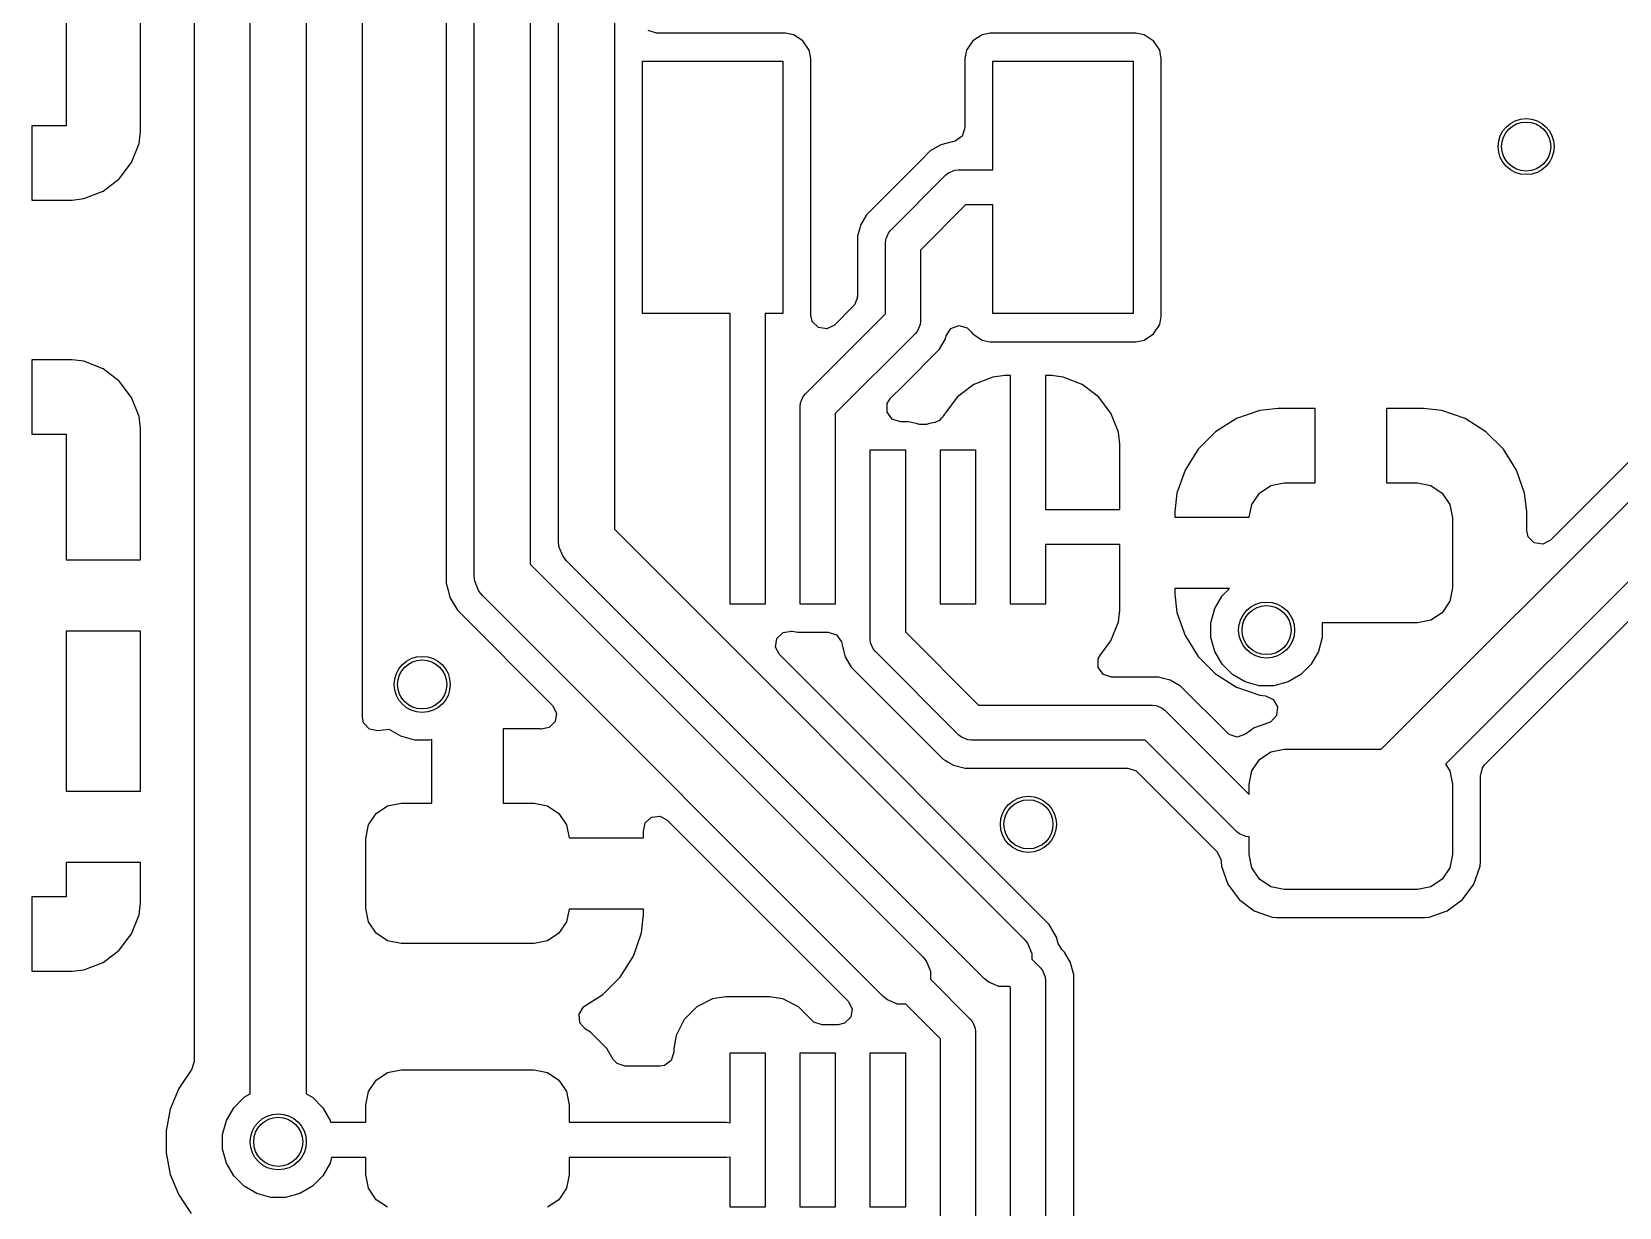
# Model space of a CAD drawing. Extents: x 3.9 to 7.48, y -4.89 to -2.91.
# Drawn here: x 5.244 to 5.6898, y -4.6303 to -4.3003 of the extents above; entities that cross this region are included whole.
import ezdxf

# ---------------------------------------------------------------- set-up
doc = ezdxf.new("R2010")
doc.units = 0
doc.header["$MEASUREMENT"] = 0
doc.layers.add('BLACK', color=7, linetype='CONTINUOUS')

msp = doc.modelspace()

# ---------------------------------------------------------------- linework, layer by layer
at = {"layer": 'BLACK', "linetype": 'CONTINUOUS'}
for p, q in [((5.30537, -4.59844), (5.30537, -4.109)), ((5.32112, -4.11227), (5.32112, -4.59844)), ((5.2896, -4.15949), (5.2896, -4.58942)), ((5.33688, -4.49269), (5.33688, -4.17451)), ((5.36039, -4.25113), (5.36039, -4.45092)), ((5.36828, -4.453), (5.36828, -4.25321)), ((5.38403, -4.25647), (5.38403, -4.44974)), ((5.25371, -4.26185), (5.25371, -4.32665)), ((5.27458, -4.32828), (5.27458, -4.26185)), ((5.3919, -4.44321), (5.3919, -4.27959)), ((5.40765, -4.28285), (5.40765, -4.43995)), ((5.41944, -4.30065), (5.41715, -4.2999)), ((5.45567, -4.30065), (5.41944, -4.30065)), ((5.45798, -4.3011), (5.45567, -4.30065)), ((5.45567, -4.30065), (5.45567, -4.30065)), ((5.45567, -4.30065), (5.45567, -4.30065)), ((5.46054, -4.30282), (5.45798, -4.3011)), ((5.45798, -4.3011), (5.45798, -4.3011)), ((5.45798, -4.3011), (5.45798, -4.3011)), ((5.45798, -4.3011), (5.45798, -4.3011)), ((5.51087, -4.3011), (5.50826, -4.30285)), ((5.51317, -4.30065), (5.51087, -4.3011)), ((5.51087, -4.3011), (5.51087, -4.3011)), ((5.5541, -4.30065), (5.51317, -4.30065)), ((5.51317, -4.30065), (5.51317, -4.30065)), ((5.51317, -4.30065), (5.51317, -4.30065)), ((5.5564, -4.3011), (5.5541, -4.30065)), ((5.5541, -4.30065), (5.5541, -4.30065)), ((5.55897, -4.30282), (5.5564, -4.3011)), ((5.5564, -4.3011), (5.5564, -4.3011)), ((5.5564, -4.3011), (5.5564, -4.3011)), ((5.5564, -4.3011), (5.5564, -4.3011)), ((5.46059, -4.30285), (5.46054, -4.30282)), ((5.46233, -4.30546), (5.46059, -4.30285)), ((5.46259, -4.30674), (5.46233, -4.30546)), ((5.50651, -4.30546), (5.50606, -4.30776)), ((5.50826, -4.30285), (5.50651, -4.30546)), ((5.50651, -4.30546), (5.50651, -4.30546)), ((5.50826, -4.30285), (5.50826, -4.30285)), ((5.55901, -4.30285), (5.55897, -4.30282)), ((5.56076, -4.30546), (5.55901, -4.30285)), ((5.56101, -4.30674), (5.56076, -4.30546)), ((5.41553, -4.37941), (5.41553, -4.30854)), ((5.41553, -4.30854), (5.4549, -4.30854)), ((5.4549, -4.30854), (5.4549, -4.37941)), ((5.46279, -4.30776), (5.46259, -4.30674)), ((5.46279, -4.37987), (5.46279, -4.30776)), ((5.46279, -4.30776), (5.46279, -4.30776)), ((5.50606, -4.30776), (5.50606, -4.30776)), ((5.50606, -4.30776), (5.50606, -4.32728)), ((5.51395, -4.33905), (5.51395, -4.30854)), ((5.51395, -4.30854), (5.55332, -4.30854)), ((5.55332, -4.30854), (5.55332, -4.37941)), ((5.5612, -4.30771), (5.56101, -4.30674)), ((5.56121, -4.30776), (5.5612, -4.30771)), ((5.56121, -4.38018), (5.56121, -4.30776)), ((5.25371, -4.32665), (5.24403, -4.32665)), ((5.24403, -4.32665), (5.24403, -4.34752)), ((5.27418, -4.33164), (5.27458, -4.32828)), ((5.27458, -4.32828), (5.27458, -4.32828)), ((5.50606, -4.32728), (5.50531, -4.32957)), ((5.27207, -4.33697), (5.27418, -4.33164)), ((5.49927, -4.33203), (5.49635, -4.33372)), ((5.50253, -4.33116), (5.49927, -4.33203)), ((5.50267, -4.33114), (5.50253, -4.33116)), ((5.50336, -4.33098), (5.50267, -4.33114)), ((5.50531, -4.32957), (5.50336, -4.33098)), ((5.26861, -4.34154), (5.27207, -4.33697)), ((5.49396, -4.3361), (5.47842, -4.35165)), ((5.49635, -4.33372), (5.49396, -4.3361)), ((5.49396, -4.3361), (5.49396, -4.3361)), ((5.49396, -4.3361), (5.49396, -4.3361)), ((5.49396, -4.3361), (5.49396, -4.3361)), ((5.26404, -4.34501), (5.26861, -4.34154)), ((5.26861, -4.34154), (5.26861, -4.34154)), ((5.4852, -4.35604), (5.50074, -4.34049)), ((5.50074, -4.34049), (5.50148, -4.33988)), ((5.50148, -4.33988), (5.50326, -4.33915)), ((5.50326, -4.33915), (5.50422, -4.33905)), ((5.50326, -4.33915), (5.50326, -4.33915)), ((5.50422, -4.33905), (5.51395, -4.33905)), ((5.2587, -4.34711), (5.26404, -4.34501)), ((5.24403, -4.34752), (5.24403, -4.34752)), ((5.24403, -4.34752), (5.25535, -4.34752)), ((5.25535, -4.34752), (5.2587, -4.34711)), ((5.25535, -4.34752), (5.25535, -4.34752)), ((5.50626, -4.34889), (5.4936, -4.36156)), ((5.51395, -4.34889), (5.50626, -4.34889)), ((5.51395, -4.37941), (5.51395, -4.34889)), ((5.47673, -4.35457), (5.47653, -4.35534)), ((5.47842, -4.35165), (5.47673, -4.35457)), ((5.47842, -4.35165), (5.47842, -4.35165)), ((5.47594, -4.35752), (5.47586, -4.35783)), ((5.47586, -4.35783), (5.47586, -4.37459)), ((5.47597, -4.35742), (5.47594, -4.35752)), ((5.47653, -4.35534), (5.47597, -4.35742)), ((5.48375, -4.35952), (5.48385, -4.35856)), ((5.48375, -4.37948), (5.48375, -4.35952)), ((5.48385, -4.35856), (5.48389, -4.35847)), ((5.48389, -4.35847), (5.48411, -4.35793)), ((5.48411, -4.35793), (5.48458, -4.35678)), ((5.48458, -4.35678), (5.4852, -4.35604)), ((5.48458, -4.35678), (5.48458, -4.35678)), ((5.4936, -4.36156), (5.4936, -4.38152)), ((5.47472, -4.37735), (5.46944, -4.38263)), ((5.47512, -4.37689), (5.47472, -4.37735)), ((5.4754, -4.37602), (5.47512, -4.37689)), ((5.47581, -4.3752), (5.4754, -4.37602)), ((5.47586, -4.37459), (5.47576, -4.37489)), ((5.47576, -4.37489), (5.47581, -4.3752)), ((5.44013, -4.37941), (5.41553, -4.37941)), ((5.44013, -4.41767), (5.44013, -4.37941)), ((5.4549, -4.37941), (5.44997, -4.37941)), ((5.44997, -4.37941), (5.44997, -4.41767)), ((5.46126, -4.40197), (5.48375, -4.37948)), ((5.46321, -4.38164), (5.46279, -4.37987)), ((5.46492, -4.38334), (5.46321, -4.38164)), ((5.4936, -4.38152), (5.4935, -4.38248)), ((5.55332, -4.37941), (5.51395, -4.37941)), ((5.56076, -4.38249), (5.56121, -4.38018)), ((5.62297, -4.50169), (5.7438, -4.38086)), ((5.73477, -4.37873), (5.67049, -4.44301)), ((5.4673, -4.38372), (5.46492, -4.38334)), ((5.46944, -4.38263), (5.4673, -4.38372)), ((5.49215, -4.385), (5.46966, -4.40749)), ((5.49277, -4.38425), (5.49215, -4.385)), ((5.4935, -4.38248), (5.49277, -4.38425)), ((5.49277, -4.38425), (5.49277, -4.38425)), ((5.49893, -4.38939), (5.50062, -4.38646)), ((5.50062, -4.38646), (5.50084, -4.38563)), ((5.50084, -4.38563), (5.50215, -4.38361)), ((5.50215, -4.38361), (5.5044, -4.38275)), ((5.5044, -4.38275), (5.50673, -4.38337)), ((5.50673, -4.38337), (5.50784, -4.38448)), ((5.50784, -4.38448), (5.50826, -4.3851)), ((5.50826, -4.3851), (5.51087, -4.38684)), ((5.5564, -4.38684), (5.55901, -4.3851)), ((5.55901, -4.3851), (5.56076, -4.38249)), ((5.48859, -4.39973), (5.49893, -4.38939)), ((5.51087, -4.38684), (5.51262, -4.38719)), ((5.51262, -4.38719), (5.51317, -4.3873)), ((5.51317, -4.3873), (5.51317, -4.3873)), ((5.51317, -4.3873), (5.51317, -4.3873)), ((5.51317, -4.3873), (5.51317, -4.3873)), ((5.51317, -4.3873), (5.5541, -4.3873)), ((5.5541, -4.3873), (5.5564, -4.38684)), ((5.5541, -4.3873), (5.5541, -4.3873)), ((5.75724, -4.38969), (5.641, -4.50594)), ((5.25535, -4.3924), (5.24403, -4.3924)), ((5.24403, -4.3924), (5.24403, -4.3924)), ((5.24403, -4.3924), (5.24403, -4.41326)), ((5.2587, -4.3928), (5.25535, -4.3924)), ((5.26404, -4.39491), (5.2587, -4.3928)), ((5.26861, -4.39837), (5.26404, -4.39491)), ((5.65197, -4.50613), (5.76429, -4.3938)), ((5.27207, -4.40294), (5.26861, -4.39837)), ((5.26861, -4.39837), (5.26861, -4.39837)), ((5.48519, -4.40313), (5.48859, -4.39973)), ((5.50855, -4.39932), (5.50398, -4.40278)), ((5.51388, -4.39721), (5.50855, -4.39932)), ((5.51724, -4.39681), (5.51388, -4.39721)), ((5.51887, -4.39681), (5.51724, -4.39681)), ((5.51887, -4.435), (5.51887, -4.39681)), ((5.51887, -4.39681), (5.51887, -4.39681)), ((5.53035, -4.39681), (5.52871, -4.39681)), ((5.52871, -4.39681), (5.52871, -4.39681)), ((5.52871, -4.39681), (5.52871, -4.43441)), ((5.5337, -4.39721), (5.53035, -4.39681)), ((5.53904, -4.39932), (5.5337, -4.39721)), ((5.54361, -4.40278), (5.53904, -4.39932)), ((5.27418, -4.40828), (5.27207, -4.40294)), ((5.45996, -4.40438), (5.46013, -4.40396)), ((5.46013, -4.40396), (5.46065, -4.40272)), ((5.46065, -4.40272), (5.46126, -4.40197)), ((5.46065, -4.40272), (5.46065, -4.40272)), ((5.48424, -4.40468), (5.48519, -4.40313)), ((5.50398, -4.40278), (5.50051, -4.40735)), ((5.50398, -4.40278), (5.50398, -4.40278)), ((5.54707, -4.40735), (5.54361, -4.40278)), ((5.54361, -4.40278), (5.54361, -4.40278)), ((5.27458, -4.41163), (5.27418, -4.40828)), ((5.45982, -4.40545), (5.45991, -4.40449)), ((5.45982, -4.41767), (5.45982, -4.40545)), ((5.45991, -4.40449), (5.45996, -4.40438)), ((5.46966, -4.40749), (5.46966, -4.41767)), ((5.48424, -4.40709), (5.48424, -4.40468)), ((5.48565, -4.40904), (5.48424, -4.40709)), ((5.49981, -4.4086), (5.49933, -4.4089)), ((5.50004, -4.40803), (5.49981, -4.4086)), ((5.50043, -4.40756), (5.50004, -4.40803)), ((5.50051, -4.40735), (5.50043, -4.40756)), ((5.54918, -4.41269), (5.54707, -4.40735)), ((5.58885, -4.4066), (5.58231, -4.40889)), ((5.594, -4.40602), (5.58885, -4.4066)), ((5.58885, -4.4066), (5.58885, -4.4066)), ((5.60442, -4.40602), (5.594, -4.40602)), ((5.60442, -4.42689), (5.60442, -4.40602)), ((5.60442, -4.40602), (5.60442, -4.40602)), ((5.63485, -4.40602), (5.62442, -4.40602)), ((5.62442, -4.40602), (5.62442, -4.40602)), ((5.62442, -4.40602), (5.62442, -4.42689)), ((5.64, -4.4066), (5.63485, -4.40602)), ((5.64653, -4.40889), (5.64, -4.4066)), ((5.64, -4.4066), (5.64, -4.4066)), ((5.27458, -4.44854), (5.27458, -4.41163)), ((5.27458, -4.41163), (5.27458, -4.41163)), ((5.48794, -4.40978), (5.48565, -4.40904)), ((5.49012, -4.40978), (5.48794, -4.40978)), ((5.49242, -4.41024), (5.49012, -4.40978)), ((5.49012, -4.40978), (5.49012, -4.40978)), ((5.49277, -4.41038), (5.49242, -4.41024)), ((5.49283, -4.4104), (5.49277, -4.41038)), ((5.49284, -4.41041), (5.49283, -4.4104)), ((5.49286, -4.41041), (5.49284, -4.41041)), ((5.49336, -4.41057), (5.49286, -4.41041)), ((5.4943, -4.4105), (5.49336, -4.41057)), ((5.49524, -4.41056), (5.4943, -4.4105)), ((5.49588, -4.41039), (5.49524, -4.41056)), ((5.49611, -4.41024), (5.49588, -4.41039)), ((5.49767, -4.40993), (5.49611, -4.41024)), ((5.49778, -4.4099), (5.49767, -4.40993)), ((5.4989, -4.40941), (5.49778, -4.4099)), ((5.49933, -4.4089), (5.4989, -4.40941)), ((5.54958, -4.41604), (5.54918, -4.41269)), ((5.57645, -4.41257), (5.57156, -4.41746)), ((5.58231, -4.40889), (5.57645, -4.41257)), ((5.65239, -4.41257), (5.64653, -4.40889)), ((5.65728, -4.41746), (5.65239, -4.41257)), ((5.65239, -4.41257), (5.65239, -4.41257)), ((5.24403, -4.41326), (5.25371, -4.41326)), ((5.25371, -4.41326), (5.25371, -4.44854)), ((5.44013, -4.46098), (5.44013, -4.41767)), ((5.44997, -4.41767), (5.44997, -4.46098)), ((5.45982, -4.46098), (5.45982, -4.41767)), ((5.46966, -4.41767), (5.46966, -4.46098)), ((5.4795, -4.46098), (5.4795, -4.41767)), ((5.4795, -4.41767), (5.48934, -4.41767)), ((5.48934, -4.41767), (5.48934, -4.43933)), ((5.49919, -4.46098), (5.49919, -4.41767)), ((5.49919, -4.41767), (5.50903, -4.41767)), ((5.50903, -4.41767), (5.50903, -4.46098)), ((5.54958, -4.43441), (5.54958, -4.41604)), ((5.54958, -4.41604), (5.54958, -4.41604)), ((5.57156, -4.41746), (5.56788, -4.42332)), ((5.66097, -4.42332), (5.65728, -4.41746)), ((5.56788, -4.42332), (5.56559, -4.42985)), ((5.66325, -4.42985), (5.66097, -4.42332)), ((5.56559, -4.42985), (5.56501, -4.435)), ((5.56559, -4.42985), (5.56559, -4.42985)), ((5.58663, -4.43296), (5.58876, -4.42977)), ((5.58876, -4.42977), (5.59196, -4.42764)), ((5.59196, -4.42764), (5.59572, -4.42689)), ((5.59572, -4.42689), (5.60442, -4.42689)), ((5.62442, -4.42689), (5.63312, -4.42689)), ((5.63312, -4.42689), (5.63689, -4.42764)), ((5.63689, -4.42764), (5.64008, -4.42977)), ((5.64008, -4.42977), (5.64222, -4.43296)), ((5.66383, -4.435), (5.66325, -4.42985)), ((5.66325, -4.42985), (5.66325, -4.42985)), ((5.51887, -4.46098), (5.51887, -4.435)), ((5.52871, -4.43441), (5.54958, -4.43441)), ((5.54958, -4.43441), (5.54958, -4.43441)), ((5.56501, -4.435), (5.56501, -4.43657)), ((5.58591, -4.43657), (5.58663, -4.43296)), ((5.64222, -4.43296), (5.64297, -4.43673)), ((5.66383, -4.44026), (5.66383, -4.435)), ((5.66383, -4.435), (5.66383, -4.435)), ((5.40765, -4.43995), (5.52269, -4.55499)), ((5.48934, -4.43933), (5.48934, -4.46879)), ((5.56501, -4.43657), (5.56501, -4.43657)), ((5.56501, -4.43657), (5.58591, -4.43657)), ((5.64297, -4.43673), (5.64297, -4.45641)), ((5.39205, -4.44475), (5.3919, -4.44321)), ((5.54958, -4.44425), (5.52871, -4.44425)), ((5.52871, -4.44425), (5.52871, -4.46098)), ((5.54958, -4.46261), (5.54958, -4.44425)), ((5.54958, -4.44425), (5.54958, -4.44425)), ((5.66426, -4.44203), (5.66383, -4.44026)), ((5.66596, -4.44373), (5.66426, -4.44203)), ((5.66834, -4.44411), (5.66596, -4.44373)), ((5.67049, -4.44301), (5.66834, -4.44411)), ((5.25371, -4.44854), (5.27458, -4.44854)), ((5.27458, -4.44854), (5.27458, -4.44854)), ((5.39323, -4.44759), (5.39205, -4.44475)), ((5.39421, -4.44878), (5.39323, -4.44759)), ((5.51156, -4.56613), (5.39421, -4.44878)), ((5.36039, -4.45092), (5.36039, -4.45507)), ((5.36843, -4.45453), (5.36828, -4.453)), ((5.38403, -4.44974), (5.49424, -4.55995)), ((5.36039, -4.45507), (5.36102, -4.45743)), ((5.36102, -4.45743), (5.36146, -4.45908)), ((5.36961, -4.45737), (5.36843, -4.45453)), ((5.37059, -4.45856), (5.36961, -4.45737)), ((5.58038, -4.45657), (5.56501, -4.45657)), ((5.56501, -4.45657), (5.56501, -4.45657)), ((5.56501, -4.45657), (5.56501, -4.45814)), ((5.57829, -4.45866), (5.58038, -4.45657)), ((5.64297, -4.45641), (5.64222, -4.46018)), ((5.36146, -4.45908), (5.36354, -4.46268)), ((5.48311, -4.57108), (5.37059, -4.45856)), ((5.44997, -4.46098), (5.44013, -4.46098)), ((5.46966, -4.46098), (5.45982, -4.46098)), ((5.4795, -4.47082), (5.4795, -4.46098)), ((5.50903, -4.46098), (5.49919, -4.46098)), ((5.52871, -4.46098), (5.51887, -4.46098)), ((5.56501, -4.45814), (5.56559, -4.46329)), ((5.57517, -4.4662), (5.57624, -4.46222)), ((5.57624, -4.46222), (5.57829, -4.45866)), ((5.64222, -4.46018), (5.64008, -4.46337)), ((5.36354, -4.46268), (5.36354, -4.46268)), ((5.36354, -4.46268), (5.36354, -4.46268)), ((5.36354, -4.46268), (5.39028, -4.48942)), ((5.54707, -4.4713), (5.54918, -4.46597)), ((5.54918, -4.46597), (5.54958, -4.46262)), ((5.54958, -4.46262), (5.54958, -4.46261)), ((5.56559, -4.46329), (5.56559, -4.46329)), ((5.56559, -4.46329), (5.56788, -4.46982)), ((5.57517, -4.47031), (5.57517, -4.4662)), ((5.63312, -4.46626), (5.6064, -4.46626)), ((5.6064, -4.46626), (5.6064, -4.47031)), ((5.63689, -4.46551), (5.63312, -4.46626)), ((5.64008, -4.46337), (5.63689, -4.46551)), ((5.27458, -4.46854), (5.25371, -4.46854)), ((5.25371, -4.46854), (5.25371, -4.50382)), ((5.27458, -4.5135), (5.27458, -4.46854)), ((5.27458, -4.46854), (5.27458, -4.46854)), ((5.45292, -4.47301), (5.4533, -4.47063)), ((5.4533, -4.47063), (5.455, -4.46893)), ((5.455, -4.46893), (5.45738, -4.46855)), ((5.45738, -4.46855), (5.45753, -4.46858)), ((5.45753, -4.46858), (5.4581, -4.46869)), ((5.4581, -4.46869), (5.45904, -4.46888)), ((5.45904, -4.46888), (5.45904, -4.46888)), ((5.45904, -4.46888), (5.45904, -4.46888)), ((5.45904, -4.46888), (5.45904, -4.46888)), ((5.45904, -4.46888), (5.46771, -4.46888)), ((5.46771, -4.46888), (5.47, -4.46962)), ((5.47, -4.46962), (5.47142, -4.47157)), ((5.4796, -4.47178), (5.4795, -4.47082)), ((5.48934, -4.46879), (5.50988, -4.48933)), ((5.56788, -4.46982), (5.57156, -4.47568)), ((5.57624, -4.47428), (5.57517, -4.47031)), ((5.6064, -4.47031), (5.60533, -4.47428)), ((5.45402, -4.47515), (5.45292, -4.47301)), ((5.52974, -4.55088), (5.45402, -4.47515)), ((5.47142, -4.47157), (5.47158, -4.47226)), ((5.47158, -4.47226), (5.47161, -4.47251)), ((5.47161, -4.47251), (5.47248, -4.47577)), ((5.47968, -4.47199), (5.4796, -4.47178)), ((5.4796, -4.47178), (5.4796, -4.47178)), ((5.48033, -4.47356), (5.47968, -4.47199)), ((5.48094, -4.4743), (5.48033, -4.47356)), ((5.48033, -4.47356), (5.48033, -4.47356)), ((5.50437, -4.49773), (5.48094, -4.4743)), ((5.54353, -4.47633), (5.54413, -4.47518)), ((5.54413, -4.47518), (5.54707, -4.4713)), ((5.57829, -4.47784), (5.57624, -4.47428)), ((5.60533, -4.47428), (5.60328, -4.47784)), ((5.47248, -4.47577), (5.47417, -4.47869)), ((5.47417, -4.47869), (5.47417, -4.47869)), ((5.47417, -4.47869), (5.47417, -4.47869)), ((5.47417, -4.47869), (5.49759, -4.50212)), ((5.54353, -4.47874), (5.54353, -4.47633)), ((5.54495, -4.48069), (5.54353, -4.47874)), ((5.57156, -4.47568), (5.57645, -4.48058)), ((5.5812, -4.48074), (5.57829, -4.47784)), ((5.60328, -4.47784), (5.60037, -4.48074)), ((5.54724, -4.48143), (5.54495, -4.48069)), ((5.56044, -4.48143), (5.54724, -4.48143)), ((5.56183, -4.48181), (5.56044, -4.48143)), ((5.56044, -4.48143), (5.56044, -4.48143)), ((5.5637, -4.48231), (5.56183, -4.48181)), ((5.56662, -4.48399), (5.5637, -4.48231)), ((5.5637, -4.48231), (5.5637, -4.48231)), ((5.57977, -4.49714), (5.56662, -4.48399)), ((5.56662, -4.48399), (5.56662, -4.48399)), ((5.57645, -4.48058), (5.57645, -4.48058)), ((5.57645, -4.48058), (5.58231, -4.48426)), ((5.58476, -4.4828), (5.5812, -4.48074)), ((5.58231, -4.48426), (5.58885, -4.48654)), ((5.58873, -4.48386), (5.58476, -4.4828)), ((5.59284, -4.48386), (5.58873, -4.48386)), ((5.59681, -4.4828), (5.59284, -4.48386)), ((5.60037, -4.48074), (5.59681, -4.4828)), ((5.58885, -4.48654), (5.58885, -4.48654)), ((5.58885, -4.48654), (5.59048, -4.48673)), ((5.59048, -4.48673), (5.59267, -4.48772)), ((5.59267, -4.48772), (5.59386, -4.48982)), ((5.33723, -4.4943), (5.33688, -4.49269)), ((5.39028, -4.48942), (5.39137, -4.49156)), ((5.39137, -4.49156), (5.39099, -4.49394)), ((5.50988, -4.48933), (5.55875, -4.48933)), ((5.55875, -4.48933), (5.55971, -4.48942)), ((5.55971, -4.48942), (5.55971, -4.48942)), ((5.55971, -4.48942), (5.56001, -4.48954)), ((5.56001, -4.48954), (5.56149, -4.49016)), ((5.56149, -4.49016), (5.56149, -4.49016)), ((5.56149, -4.49016), (5.56223, -4.49077)), ((5.56223, -4.49077), (5.58588, -4.51442)), ((5.59359, -4.49221), (5.59197, -4.49399)), ((5.59386, -4.48982), (5.59359, -4.49221)), ((5.33886, -4.49608), (5.33723, -4.4943)), ((5.34122, -4.49656), (5.33886, -4.49608)), ((5.34441, -4.4962), (5.34122, -4.49656)), ((5.34765, -4.49807), (5.34441, -4.4962)), ((5.38685, -4.49602), (5.37642, -4.49602)), ((5.37642, -4.49602), (5.37642, -4.49602)), ((5.37642, -4.49602), (5.37642, -4.51689)), ((5.38709, -4.49605), (5.38685, -4.49602)), ((5.38685, -4.49602), (5.38685, -4.49602)), ((5.38929, -4.49565), (5.38709, -4.49605)), ((5.39099, -4.49394), (5.38929, -4.49565)), ((5.50511, -4.49834), (5.50437, -4.49773)), ((5.58026, -4.49756), (5.57977, -4.49714)), ((5.58255, -4.49828), (5.58026, -4.49756)), ((5.58484, -4.49752), (5.58255, -4.49828)), ((5.58734, -4.49567), (5.58484, -4.49752)), ((5.59133, -4.49428), (5.58734, -4.49567)), ((5.59197, -4.49399), (5.59133, -4.49428)), ((5.35162, -4.49913), (5.34765, -4.49807)), ((5.35573, -4.49913), (5.35162, -4.49913)), ((5.35642, -4.49894), (5.35573, -4.49913)), ((5.35642, -4.51689), (5.35642, -4.49894)), ((5.49759, -4.50212), (5.49759, -4.50212)), ((5.49759, -4.50212), (5.49998, -4.5045)), ((5.50689, -4.49907), (5.50511, -4.49834)), ((5.50785, -4.49917), (5.50689, -4.49907)), ((5.55671, -4.49917), (5.50785, -4.49917)), ((5.5824, -4.52485), (5.55671, -4.49917)), ((5.59196, -4.50244), (5.59572, -4.50169)), ((5.59572, -4.50169), (5.62297, -4.50169)), ((5.25371, -4.50382), (5.25371, -4.5135)), ((5.49998, -4.5045), (5.5006, -4.50486)), ((5.5006, -4.50486), (5.50141, -4.50533)), ((5.50141, -4.50533), (5.50141, -4.50533)), ((5.50141, -4.50533), (5.5029, -4.50619)), ((5.5029, -4.50619), (5.50616, -4.50706)), ((5.58663, -4.50777), (5.58876, -4.50457)), ((5.58876, -4.50457), (5.59196, -4.50244)), ((5.641, -4.50594), (5.64222, -4.50777)), ((5.65137, -4.5069), (5.65197, -4.50613)), ((5.50616, -4.50706), (5.50616, -4.50706)), ((5.50616, -4.50706), (5.50616, -4.50706)), ((5.50616, -4.50706), (5.50977, -4.50706)), ((5.50977, -4.50706), (5.50977, -4.50706)), ((5.50977, -4.50706), (5.55183, -4.50706)), ((5.55183, -4.50706), (5.55412, -4.50781)), ((5.55412, -4.50781), (5.55458, -4.5082)), ((5.55458, -4.5082), (5.56526, -4.51888)), ((5.58588, -4.51153), (5.58663, -4.50777)), ((5.64222, -4.50777), (5.64297, -4.51153)), ((5.65085, -4.50925), (5.65137, -4.5069)), ((5.65086, -4.5094), (5.65085, -4.50925)), ((5.65086, -4.52912), (5.65086, -4.5094)), ((5.25371, -4.5135), (5.27458, -4.5135)), ((5.27458, -4.5135), (5.27458, -4.5135)), ((5.58588, -4.51442), (5.58588, -4.51153)), ((5.64297, -4.51153), (5.64297, -4.53122)), ((5.33863, -4.52296), (5.34076, -4.51977)), ((5.34076, -4.51977), (5.34396, -4.51764)), ((5.34396, -4.51764), (5.34772, -4.51689)), ((5.34772, -4.51689), (5.35642, -4.51689)), ((5.37642, -4.51689), (5.38512, -4.51689)), ((5.38512, -4.51689), (5.38889, -4.51764)), ((5.38889, -4.51764), (5.39208, -4.51977)), ((5.39208, -4.51977), (5.39422, -4.52296)), ((5.56526, -4.51888), (5.57562, -4.52924)), ((5.33788, -4.52673), (5.33863, -4.52296)), ((5.39422, -4.52296), (5.39493, -4.52657)), ((5.41581, -4.52477), (5.41629, -4.52241)), ((5.41629, -4.52241), (5.41807, -4.52078)), ((5.41807, -4.52078), (5.42046, -4.52051)), ((5.42046, -4.52051), (5.42243, -4.52158)), ((5.42243, -4.52158), (5.47328, -4.57242)), ((5.33788, -4.54641), (5.33788, -4.52673)), ((5.39493, -4.52657), (5.41583, -4.52657)), ((5.41583, -4.525), (5.41581, -4.52477)), ((5.41583, -4.52657), (5.41583, -4.525)), ((5.41583, -4.525), (5.41583, -4.525)), ((5.41583, -4.52657), (5.41583, -4.52657)), ((5.58315, -4.52547), (5.5824, -4.52485)), ((5.58492, -4.5262), (5.58315, -4.52547)), ((5.58588, -4.5263), (5.58492, -4.5262)), ((5.58492, -4.5262), (5.58492, -4.5262)), ((5.58588, -4.53122), (5.58588, -4.5263)), ((5.65086, -4.53335), (5.65086, -4.52912)), ((5.27458, -4.5335), (5.25371, -4.5335)), ((5.25371, -4.5335), (5.25371, -4.54319)), ((5.27458, -4.54482), (5.27458, -4.5335)), ((5.27458, -4.5335), (5.27458, -4.5335)), ((5.57562, -4.52924), (5.57562, -4.52924)), ((5.57562, -4.52924), (5.57684, -4.53046)), ((5.57684, -4.53046), (5.57794, -4.53261)), ((5.57794, -4.53261), (5.57799, -4.53322)), ((5.57799, -4.53322), (5.57799, -4.53335)), ((5.57799, -4.53335), (5.5781, -4.53455)), ((5.58663, -4.53498), (5.58588, -4.53122)), ((5.64297, -4.53122), (5.64222, -4.53498)), ((5.65075, -4.53455), (5.65086, -4.53335)), ((5.65086, -4.53335), (5.65086, -4.53335)), ((5.5781, -4.53455), (5.5781, -4.53455)), ((5.5781, -4.53455), (5.57986, -4.5396)), ((5.58876, -4.53818), (5.58663, -4.53498)), ((5.64222, -4.53498), (5.64008, -4.53818)), ((5.64898, -4.5396), (5.65075, -4.53455)), ((5.57986, -4.5396), (5.58304, -4.5439)), ((5.59196, -4.54031), (5.58876, -4.53818)), ((5.59572, -4.54106), (5.59196, -4.54031)), ((5.63312, -4.54106), (5.59572, -4.54106)), ((5.63689, -4.54031), (5.63312, -4.54106)), ((5.64008, -4.53818), (5.63689, -4.54031)), ((5.64581, -4.5439), (5.64898, -4.5396)), ((5.25371, -4.54319), (5.24403, -4.54319)), ((5.24403, -4.54319), (5.24403, -4.56405)), ((5.27418, -4.54817), (5.27458, -4.54482)), ((5.27458, -4.54482), (5.27458, -4.54482)), ((5.33863, -4.55018), (5.33788, -4.54641)), ((5.39493, -4.54657), (5.39422, -4.55018)), ((5.41583, -4.54657), (5.39493, -4.54657)), ((5.41583, -4.54814), (5.41583, -4.54657)), ((5.41583, -4.54657), (5.41583, -4.54657)), ((5.58304, -4.5439), (5.58304, -4.5439)), ((5.58304, -4.5439), (5.58304, -4.5439)), ((5.58304, -4.5439), (5.58304, -4.5439)), ((5.58304, -4.5439), (5.58304, -4.5439)), ((5.58304, -4.5439), (5.58734, -4.54708)), ((5.6415, -4.54708), (5.64581, -4.5439)), ((5.27207, -4.55351), (5.27418, -4.54817)), ((5.34076, -4.55337), (5.33863, -4.55018)), ((5.39422, -4.55018), (5.39208, -4.55337)), ((5.41525, -4.55329), (5.41583, -4.54814)), ((5.41583, -4.54814), (5.41583, -4.54814)), ((5.53182, -4.55447), (5.52974, -4.55088)), ((5.52974, -4.55088), (5.52974, -4.55088)), ((5.52974, -4.55088), (5.52974, -4.55088)), ((5.52974, -4.55088), (5.52974, -4.55088)), ((5.58734, -4.54708), (5.58734, -4.54708)), ((5.58734, -4.54708), (5.58734, -4.54708)), ((5.58734, -4.54708), (5.59239, -4.54884)), ((5.59239, -4.54884), (5.59359, -4.54895)), ((5.59359, -4.54895), (5.59359, -4.54895)), ((5.59359, -4.54895), (5.59359, -4.54895)), ((5.59359, -4.54895), (5.63526, -4.54895)), ((5.63526, -4.54895), (5.63646, -4.54884)), ((5.63526, -4.54895), (5.63526, -4.54895)), ((5.63646, -4.54884), (5.6415, -4.54708)), ((5.26861, -4.55808), (5.27207, -4.55351)), ((5.34396, -4.55551), (5.34076, -4.55337)), ((5.34772, -4.55626), (5.34396, -4.55551)), ((5.38889, -4.55551), (5.38512, -4.55626)), ((5.39208, -4.55337), (5.38889, -4.55551)), ((5.41297, -4.55982), (5.41525, -4.55329)), ((5.41525, -4.55329), (5.41525, -4.55329)), ((5.52269, -4.55499), (5.52367, -4.55618)), ((5.53229, -4.55622), (5.53182, -4.55447)), ((5.53182, -4.55447), (5.53182, -4.55447)), ((5.26404, -4.56155), (5.26861, -4.55808)), ((5.26861, -4.55808), (5.26861, -4.55808)), ((5.38512, -4.55626), (5.34772, -4.55626)), ((5.40928, -4.56568), (5.41297, -4.55982)), ((5.49424, -4.55995), (5.49522, -4.56114)), ((5.52367, -4.55618), (5.52485, -4.55902)), ((5.52485, -4.55902), (5.52485, -4.56069)), ((5.53329, -4.55797), (5.53229, -4.55622)), ((5.53405, -4.55872), (5.53329, -4.55797)), ((5.53568, -4.56155), (5.53405, -4.55872)), ((5.53405, -4.55872), (5.53405, -4.55872)), ((5.24403, -4.56405), (5.24403, -4.56405)), ((5.24403, -4.56405), (5.25535, -4.56405)), ((5.25535, -4.56405), (5.2587, -4.56365)), ((5.25535, -4.56405), (5.25535, -4.56405)), ((5.2587, -4.56365), (5.26404, -4.56155)), ((5.49522, -4.56114), (5.4964, -4.56398)), ((5.4964, -4.56398), (5.4964, -4.56628)), ((5.52485, -4.56069), (5.52727, -4.56311)), ((5.52727, -4.56311), (5.52788, -4.56386)), ((5.52788, -4.56386), (5.52788, -4.56386)), ((5.52788, -4.56386), (5.52862, -4.56563)), ((5.53573, -4.56165), (5.53568, -4.56155)), ((5.53648, -4.56443), (5.53573, -4.56165)), ((5.53661, -4.56491), (5.53648, -4.56443)), ((5.40439, -4.57058), (5.40928, -4.56568)), ((5.4964, -4.56628), (5.50759, -4.57747)), ((5.51275, -4.56711), (5.51156, -4.56613)), ((5.51559, -4.56828), (5.51275, -4.56711)), ((5.51852, -4.56828), (5.51559, -4.56828)), ((5.51887, -4.56863), (5.51852, -4.56828)), ((5.51887, -4.58697), (5.51887, -4.56863)), ((5.52862, -4.56563), (5.52871, -4.56659)), ((5.52871, -4.56659), (5.52871, -4.58697)), ((5.53661, -4.58619), (5.53661, -4.56491)), ((5.39897, -4.57404), (5.39948, -4.57366)), ((5.39948, -4.57366), (5.40439, -4.57058)), ((5.4352, -4.57178), (5.43075, -4.57405)), ((5.43889, -4.5712), (5.4352, -4.57178)), ((5.4352, -4.57178), (5.4352, -4.57178)), ((5.45122, -4.5712), (5.43889, -4.5712)), ((5.43889, -4.5712), (5.43889, -4.5712)), ((5.45491, -4.57178), (5.45122, -4.5712)), ((5.45936, -4.57405), (5.45491, -4.57178)), ((5.45491, -4.57178), (5.45491, -4.57178)), ((5.47328, -4.57242), (5.47437, -4.57456)), ((5.4843, -4.57206), (5.48311, -4.57108)), ((5.48714, -4.57324), (5.4843, -4.57206)), ((5.48944, -4.57324), (5.48714, -4.57324)), ((5.49919, -4.58299), (5.48944, -4.57324)), ((5.39775, -4.57611), (5.39897, -4.57404)), ((5.39797, -4.57851), (5.39775, -4.57611)), ((5.42722, -4.57758), (5.42495, -4.58203)), ((5.43075, -4.57405), (5.42722, -4.57758)), ((5.46289, -4.57758), (5.45936, -4.57405)), ((5.46311, -4.5778), (5.46289, -4.57758)), ((5.46289, -4.57758), (5.46289, -4.57758)), ((5.46312, -4.57778), (5.46311, -4.5778)), ((5.46367, -4.57833), (5.46312, -4.57778)), ((5.47399, -4.57694), (5.47229, -4.57865)), ((5.47437, -4.57456), (5.47399, -4.57694)), ((5.50759, -4.57747), (5.5082, -4.57822)), ((5.39956, -4.58032), (5.39797, -4.57851)), ((5.40095, -4.58114), (5.39956, -4.58032)), ((5.40552, -4.58571), (5.40095, -4.58114)), ((5.42495, -4.58203), (5.42436, -4.58572)), ((5.46596, -4.57907), (5.46367, -4.57833)), ((5.47052, -4.57907), (5.46596, -4.57907)), ((5.47229, -4.57865), (5.47052, -4.57907)), ((5.5082, -4.57822), (5.50893, -4.57999)), ((5.50893, -4.57999), (5.50903, -4.58095)), ((5.50903, -4.58095), (5.50903, -4.58697)), ((5.40733, -4.58877), (5.40552, -4.58571)), ((5.42436, -4.58679), (5.42362, -4.58908)), ((5.42436, -4.58572), (5.42436, -4.58679)), ((5.44013, -4.60656), (5.44013, -4.58697)), ((5.44013, -4.58697), (5.44997, -4.58697)), ((5.44997, -4.58697), (5.44997, -4.63027)), ((5.45982, -4.63027), (5.45982, -4.58697)), ((5.45982, -4.58697), (5.46966, -4.58697)), ((5.46966, -4.58697), (5.46966, -4.63027)), ((5.4795, -4.63027), (5.4795, -4.58697)), ((5.4795, -4.58697), (5.48934, -4.58697)), ((5.48934, -4.58697), (5.48934, -4.63027)), ((5.49919, -4.58697), (5.49919, -4.58299)), ((5.49919, -4.63027), (5.49919, -4.58697)), ((5.50903, -4.58697), (5.50903, -4.60862)), ((5.51887, -4.63027), (5.51887, -4.58697)), ((5.52871, -4.58697), (5.52871, -4.60862)), ((5.53661, -4.60693), (5.53661, -4.58619)), ((5.2896, -4.58942), (5.28887, -4.59168)), ((5.40839, -4.58994), (5.40733, -4.58877)), ((5.41069, -4.59069), (5.40839, -4.58994)), ((5.42047, -4.59069), (5.41069, -4.59069)), ((5.42167, -4.5905), (5.42047, -4.59069)), ((5.42362, -4.58908), (5.42167, -4.5905)), ((5.28878, -4.59181), (5.28531, -4.597)), ((5.28886, -4.59171), (5.28878, -4.59181)), ((5.28887, -4.59168), (5.28886, -4.59171)), ((5.28887, -4.59168), (5.28887, -4.59168)), ((5.28887, -4.59168), (5.28887, -4.59168)), ((5.33863, -4.59777), (5.34076, -4.59457)), ((5.34076, -4.59457), (5.34396, -4.59244)), ((5.34396, -4.59244), (5.34772, -4.59169)), ((5.34772, -4.59169), (5.38512, -4.59169)), ((5.38512, -4.59169), (5.38889, -4.59244)), ((5.38889, -4.59244), (5.39208, -4.59457)), ((5.39208, -4.59457), (5.39422, -4.59777)), ((5.28531, -4.597), (5.28294, -4.60273)), ((5.28531, -4.597), (5.28531, -4.597)), ((5.30075, -4.60234), (5.30365, -4.59943)), ((5.30365, -4.59943), (5.30537, -4.59844)), ((5.32112, -4.59844), (5.32283, -4.59943)), ((5.32283, -4.59943), (5.32574, -4.60234)), ((5.33788, -4.60153), (5.33863, -4.59777)), ((5.39422, -4.59777), (5.39497, -4.60153)), ((5.28294, -4.60273), (5.28173, -4.60882)), ((5.28294, -4.60273), (5.28294, -4.60273)), ((5.29869, -4.6059), (5.30075, -4.60234)), ((5.32574, -4.60234), (5.32779, -4.6059)), ((5.33788, -4.60645), (5.33788, -4.60153)), ((5.39497, -4.60153), (5.39497, -4.60645)), ((5.28173, -4.60882), (5.28173, -4.61503)), ((5.29763, -4.60987), (5.29869, -4.6059)), ((5.32779, -4.6059), (5.32794, -4.60645)), ((5.32794, -4.60645), (5.33788, -4.60645)), ((5.39497, -4.60645), (5.43915, -4.60645)), ((5.43915, -4.60645), (5.44011, -4.60655)), ((5.44011, -4.60655), (5.44013, -4.60656)), ((5.50903, -4.60862), (5.50903, -4.66208)), ((5.52871, -4.60862), (5.52871, -4.70077)), ((5.53661, -4.69908), (5.53661, -4.60693)), ((5.29763, -4.61398), (5.29763, -4.60987)), ((5.28173, -4.61503), (5.28294, -4.62112)), ((5.29869, -4.61795), (5.29763, -4.61398)), ((5.30075, -4.62151), (5.29869, -4.61795)), ((5.32779, -4.61795), (5.32574, -4.62151)), ((5.32823, -4.6163), (5.32779, -4.61795)), ((5.33788, -4.6163), (5.32823, -4.6163)), ((5.33788, -4.62122), (5.33788, -4.6163)), ((5.43915, -4.6163), (5.39497, -4.6163)), ((5.39497, -4.6163), (5.39497, -4.62122)), ((5.44011, -4.6162), (5.43915, -4.6163)), ((5.44013, -4.61619), (5.44011, -4.6162)), ((5.44013, -4.63027), (5.44013, -4.61619)), ((5.28294, -4.62112), (5.28294, -4.62112)), ((5.28294, -4.62112), (5.28531, -4.62685)), ((5.30365, -4.62442), (5.30075, -4.62151)), ((5.32574, -4.62151), (5.32283, -4.62442)), ((5.33863, -4.62498), (5.33788, -4.62122)), ((5.39497, -4.62122), (5.39422, -4.62498)), ((5.28531, -4.62685), (5.28531, -4.62685)), ((5.28531, -4.62685), (5.28712, -4.62955)), ((5.30722, -4.62648), (5.30365, -4.62442)), ((5.31119, -4.62754), (5.30722, -4.62648)), ((5.31927, -4.62648), (5.3153, -4.62754)), ((5.32283, -4.62442), (5.31927, -4.62648)), ((5.34076, -4.62818), (5.33863, -4.62498)), ((5.39422, -4.62498), (5.39208, -4.62818)), ((5.28712, -4.62955), (5.28876, -4.63202)), ((5.3153, -4.62754), (5.31119, -4.62754)), ((5.34396, -4.63031), (5.34076, -4.62818)), ((5.39208, -4.62818), (5.38889, -4.63031)), ((5.44997, -4.63027), (5.44013, -4.63027)), ((5.46966, -4.63027), (5.45982, -4.63027)), ((5.48934, -4.63027), (5.4795, -4.63027)), ((5.49919, -4.65925), (5.49919, -4.63027)), ((5.51887, -4.69525), (5.51887, -4.63027))]:
    msp.add_line(p, q, dxfattribs=at)
at = {"layer": 'BLACK'}
for centre in [(5.66367, -4.33252), (5.59078, -4.46825), (5.35367, -4.48352), (5.5239, -4.52279), (5.31324, -4.61193)]:
    msp.add_circle(centre, 0.00787, dxfattribs=at)
at = {"layer": 'WHITE'}
for centre in [(5.66367, -4.33252), (5.59078, -4.46825), (5.35367, -4.48352), (5.5239, -4.52279), (5.31324, -4.61193)]:
    msp.add_circle(centre, 0.00689, dxfattribs=at)

doc.saveas('drawing.dxf')
